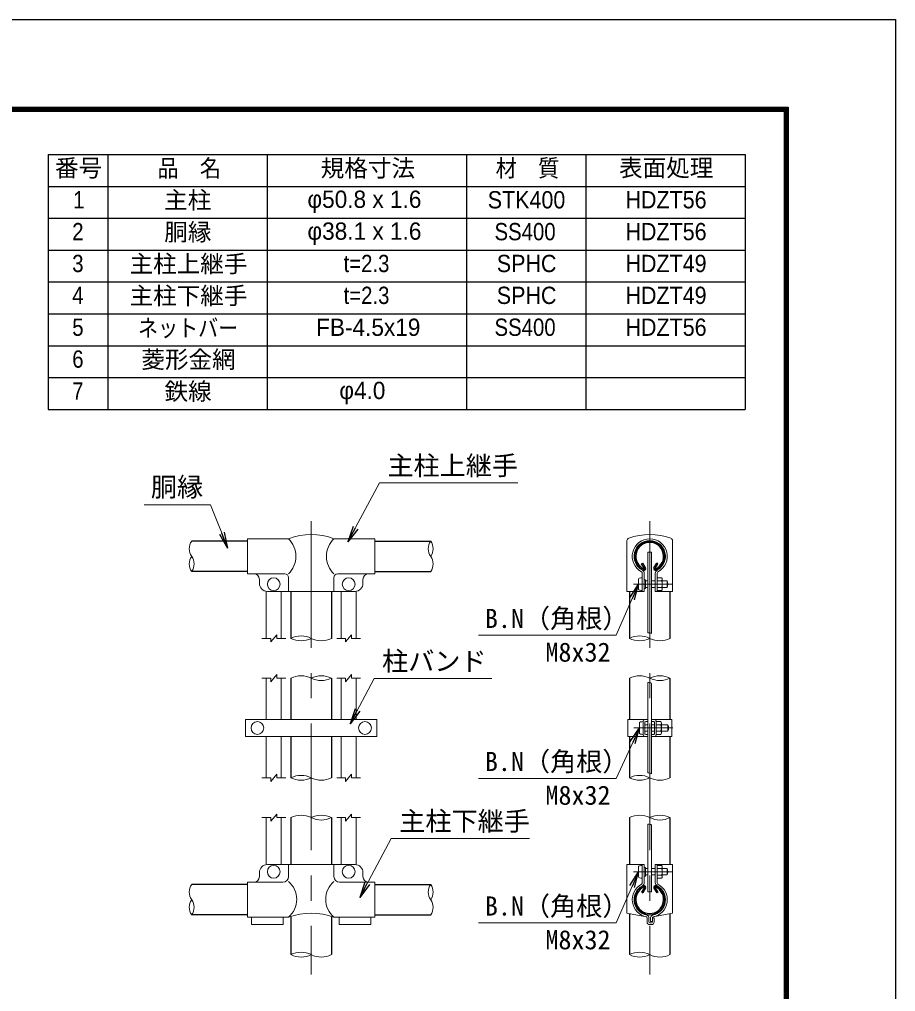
# Model space of a CAD drawing. Units: millimetres, scale not verified. Extents: x -4200 to 4200, y -2970 to 2970.
# Drawn here: x 2000 to 4200, y 530 to 2970 of the extents above; entities that cross this region are included whole.
import ezdxf
from ezdxf.enums import TextEntityAlignment as Align

# ---------------------------------------------------------------- set-up
doc = ezdxf.new("R2010")
doc.units = ezdxf.units.MM
doc.header["$LTSCALE"] = 10
doc.linetypes.add('USER1', pattern=[50.8, 31.75, -6.35, 6.35, -6.35])
for name, color, linetype, lineweight in [('0-1_D-BMK', 2, 'USER1', 13), ('0-2_D-STR1', 1, 'Continuous', 25), ('0-3_D-STR-DIM', 7, 'Continuous', 13), ('0-9_D-STR3', 3, 'Continuous', 13), ('0-B_D-STR-TXT', 7, 'Continuous', 13), ('0-C_D-TTL', 7, 'Continuous', 25), ('0-E_D-MTR-FRAM', 7, 'Continuous', 25)]:
    doc.layers.add(name, color=color, linetype=linetype, lineweight=lineweight)
doc.layers.add('0-4_0', color=7, linetype='Continuous')
doc.layers.add('0-D_D-MTR-TXT', color=7, linetype='Continuous')
doc.styles.add('ＭＳ ゴシック', font='')
doc.styles.add('ＭＳ Ｐゴシック', font='')
doc.styles.get('ＭＳ ゴシック').set_extended_font_data('MS Gothic')
doc.styles.get('ＭＳ Ｐゴシック').set_extended_font_data('MS PGothic')

# ---------------------------------------------------------------- blocks, each defined once
blk = doc.blocks.new('_Open')
at = {"layer": '0-4_0'}
blk.add_line((-10, 1.667), (0, 0), dxfattribs=at)
blk.add_lwpolyline([(-10, -1.667), (0, 0), (-10, 0)], dxfattribs=at)

msp = doc.modelspace()

# ---------------------------------------------------------------- linework, layer by layer
at = {"layer": '0-1_D-BMK'}
for p, q in [((2732.8, 1710.33), (2732.8, 572.33)), ((3582.8, 1710.33), (3582.8, 572.33)), ((3542.15, 1552.33), (3639.9, 1552.33)), ((3542.72, 1191.33), (3640.48, 1191.33)), ((3542.15, 830.33), (3639.9, 830.33))]:
    msp.add_line(p, q, dxfattribs=at)
at = {"layer": '0-2_D-STR1'}
for p, q in [((2572.8, 1660.33), (2432.8, 1660.33)), ((2892.8, 1660.33), (3032.8, 1660.33)), ((3562.44, 1603.73), (3565.21, 1605.33)), ((3569.45, 1591.57), (3562.44, 1603.73)), ((3572.23, 1593.17), (3565.21, 1605.33)), ((3593.37, 1593.17), (3600.39, 1605.33)), ((3596.15, 1591.57), (3603.17, 1603.73)), ((3603.17, 1603.73), (3600.39, 1605.33)), ((2572.8, 1584.13), (2432.8, 1584.13)), ((2892.8, 1584.13), (3032.8, 1584.13)), ((2682, 1534.33), (2682, 1416.33)), ((2783.6, 1534.33), (2783.6, 1416.33)), ((3532, 1534.33), (3532, 1416.33)), ((3633.6, 1534.33), (3633.6, 1416.33)), ((2682, 1316.33), (2682, 1212.32)), ((2783.6, 1316.33), (2783.6, 1212.32)), ((3532, 1316.33), (3532, 1212.33)), ((3633.6, 1316.33), (3633.6, 1212.33)), ((2682, 1170.32), (2682, 1066.33)), ((2783.6, 1170.32), (2783.6, 1066.33)), ((3532, 1170.33), (3532, 1066.33)), ((3633.6, 1170.33), (3633.6, 1066.33)), ((2682, 966.33), (2682, 848.33)), ((2783.6, 966.33), (2783.6, 848.33)), ((3532, 966.33), (3532, 848.33)), ((3633.6, 966.33), (3633.6, 848.33)), ((2572.8, 798.43), (2432.8, 798.43)), ((2892.8, 798.43), (3032.8, 798.43)), ((3569.45, 791.09), (3562.44, 778.94)), ((3572.23, 789.49), (3565.21, 777.33)), ((3593.37, 789.49), (3600.39, 777.33)), ((3596.15, 791.09), (3603.17, 778.94)), ((3562.44, 778.94), (3565.21, 777.33)), ((3603.17, 778.94), (3600.39, 777.33)), ((2572.8, 722.23), (2432.8, 722.23)), ((2682, 716.33), (2682, 622.33)), ((2783.6, 716.33), (2783.6, 622.33)), ((2892.8, 722.23), (3032.8, 722.23)), ((3532, 724.99), (3532, 622.33)), ((3633.6, 724.99), (3633.6, 622.33))]:
    msp.add_line(p, q, dxfattribs=at)
for centre, radius, start, end in [((3582.8, 1622.23), 38.1, 294.32478, 245.67522), ((3582.8, 1622.23), 34.89, 294.32478, 245.67522), ((3568.76, 1591.17), 4.01, 245.67522, 30), ((3568.76, 1591.17), 0.802, 245.67522, 30), ((3596.84, 1591.17), 4.01, 150, 294.32478), ((3596.84, 1591.17), 0.802, 150, 294.32478), ((3582.8, 760.43), 38.1, 114.32478, 65.67522), ((3582.8, 760.43), 34.89, 114.32478, 65.67522), ((3568.76, 791.5), 4.01, 330, 114.32478), ((3568.76, 791.5), 0.802, 330, 114.32478), ((3596.84, 791.5), 4.01, 65.67522, 210), ((3596.84, 791.5), 0.802, 65.67522, 210)]:
    msp.add_arc(centre, radius, start, end, dxfattribs=at)
at = {"layer": '0-3_D-STR-DIM'}
for p, q in [((2608.8, 1416.33), (2631.3, 1416.33)), ((2631.3, 1407.33), (2646.3, 1425.33)), ((2631.3, 1407.33), (2631.3, 1416.33)), ((2646.3, 1416.33), (2646.3, 1425.33)), ((2646.3, 1416.33), (2668.8, 1416.33)), ((2796.8, 1416.33), (2819.3, 1416.33)), ((2819.3, 1407.33), (2834.3, 1425.33)), ((2819.3, 1407.33), (2819.3, 1416.33)), ((2834.3, 1416.33), (2834.3, 1425.33)), ((2834.3, 1416.33), (2856.8, 1416.33)), ((2631.3, 1307.33), (2646.3, 1325.33)), ((2646.3, 1316.33), (2646.3, 1325.33)), ((2819.3, 1307.33), (2834.3, 1325.33)), ((2834.3, 1316.33), (2834.3, 1325.33)), ((2608.8, 1316.33), (2631.3, 1316.33)), ((2631.3, 1307.33), (2631.3, 1316.33)), ((2646.3, 1316.33), (2668.8, 1316.33)), ((2796.8, 1316.33), (2819.3, 1316.33)), ((2819.3, 1307.33), (2819.3, 1316.33)), ((2834.3, 1316.33), (2856.8, 1316.33)), ((2631.3, 1057.33), (2646.3, 1075.33)), ((2646.3, 1066.33), (2646.3, 1075.33)), ((2819.3, 1057.33), (2834.3, 1075.33)), ((2834.3, 1066.33), (2834.3, 1075.33)), ((2608.8, 1066.33), (2631.3, 1066.33)), ((2631.3, 1057.33), (2631.3, 1066.33)), ((2646.3, 1066.33), (2668.8, 1066.33)), ((2796.8, 1066.33), (2819.3, 1066.33)), ((2819.3, 1057.33), (2819.3, 1066.33)), ((2834.3, 1066.33), (2856.8, 1066.33)), ((2608.8, 966.33), (2631.3, 966.33)), ((2631.3, 957.33), (2646.3, 975.33)), ((2631.3, 957.33), (2631.3, 966.33)), ((2646.3, 966.33), (2646.3, 975.33)), ((2646.3, 966.33), (2668.8, 966.33)), ((2796.8, 966.33), (2819.3, 966.33)), ((2819.3, 957.33), (2834.3, 975.33)), ((2819.3, 957.33), (2819.3, 966.33)), ((2834.3, 966.33), (2834.3, 975.33)), ((2834.3, 966.33), (2856.8, 966.33))]:
    msp.add_line(p, q, dxfattribs=at)
for centre, radius, start, end in [((2460.04, 1641.28), 33.24, 145.03504, 214.96496), ((3060.04, 1641.28), 33.24, 145.03504, 214.96496), ((3005.56, 1641.28), 33.24, 325.03504, 34.96496), ((2460.04, 1603.18), 33.24, 145.03422, 214.96578), ((2405.56, 1603.18), 33.24, 325.03504, 34.96496), ((3005.56, 1603.18), 33.24, 325.03422, 34.96578), ((2707.4, 1365.57), 56.76, 63.4184, 116.5816), ((2707.4, 1467.1), 56.76, 243.4184, 296.5816), ((2758.2, 1467.1), 56.76, 243.4184, 296.5816), ((3557.4, 1365.57), 56.76, 63.4184, 116.5816), ((3557.4, 1467.1), 56.76, 243.4184, 296.5816), ((3579.84, 1415.27), 15.36, 60.95271, 95.76063), ((3608.2, 1467.1), 56.76, 243.4184, 296.5816), ((2707.4, 1265.57), 56.76, 63.4184, 116.5816), ((2758.2, 1265.57), 56.76, 63.4184, 116.5816), ((3557.4, 1265.57), 56.76, 63.4184, 116.5816), ((3608.2, 1265.57), 56.76, 63.4184, 116.5816), ((2758.2, 1367.1), 56.76, 243.4184, 296.5816), ((3579.84, 1290.01), 15.36, 60.95271, 95.76063), ((3608.2, 1367.1), 56.76, 243.4184, 296.5816), ((3579.84, 1063.07), 15.36, 60.95271, 95.76063), ((2707.4, 1015.57), 56.76, 63.4184, 116.5816), ((2707.4, 1117.1), 56.76, 243.4184, 296.5816), ((2758.2, 1117.1), 56.76, 243.4184, 296.5816), ((3557.4, 1015.57), 56.76, 63.4184, 116.5816), ((3557.4, 1117.1), 56.76, 243.4184, 296.5816), ((3608.2, 1117.1), 56.76, 243.4184, 296.5816), ((2707.4, 915.57), 56.76, 63.4184, 116.5816), ((2758.2, 915.57), 56.76, 63.4184, 116.5816), ((2758.2, 1017.1), 56.76, 243.4184, 296.5816), ((3557.4, 915.57), 56.76, 63.4184, 116.5816), ((3608.2, 915.57), 56.76, 63.4184, 116.5816), ((3608.2, 1017.1), 56.76, 243.4184, 296.5816), ((3579.84, 934.34), 15.36, 60.95271, 95.76063), ((2460.04, 779.38), 33.24, 145.03504, 214.96496), ((3060.04, 779.38), 33.24, 145.03504, 214.96496), ((3005.56, 779.38), 33.24, 325.03504, 34.96496), ((2460.04, 741.28), 33.24, 145.03422, 214.96578), ((2405.56, 741.28), 33.24, 325.03504, 34.96496), ((3005.56, 741.28), 33.24, 325.03422, 34.96578), ((2707.4, 571.57), 56.76, 63.4184, 116.5816), ((2707.4, 673.1), 56.76, 243.4184, 296.5816), ((2758.2, 673.1), 56.76, 243.4184, 296.5816), ((3557.4, 571.57), 56.76, 63.4184, 116.5816), ((3557.4, 673.1), 56.76, 243.4184, 296.5816), ((3608.2, 673.1), 56.76, 243.4184, 296.5816)]:
    msp.add_arc(centre, radius, start, end, dxfattribs=at)
at = {"layer": '0-9_D-STR3'}
for p, q in [((2572.8, 1666.33), (2572.8, 1578.33)), ((2572.8, 1666.33), (2675.7, 1666.33)), ((2789.9, 1666.33), (2892.8, 1666.33)), ((2892.8, 1666.33), (2892.8, 1578.33)), ((3639.9, 1661.71), (3639.9, 1534.33)), ((3578.3, 1632.33), (3587.3, 1632.33)), ((3578.3, 1632.33), (3578.3, 1430.56)), ((3587.3, 1632.33), (3587.3, 1428.7)), ((2572.8, 1578.33), (2666.3, 1578.33)), ((2602.8, 1564.33), (2602.8, 1554.33)), ((2675.7, 1568.93), (2675.7, 1534.33)), ((2789.9, 1568.93), (2789.9, 1534.33)), ((2799.3, 1578.33), (2892.8, 1578.33)), ((2862.8, 1564.33), (2862.8, 1554.33)), ((3554.6, 1565.33), (3554.6, 1539.33)), ((3564.2, 1579.99), (3564.2, 1534.33)), ((3568.8, 1579.99), (3568.8, 1534.33)), ((3572.2, 1562.97), (3568.8, 1562.97)), ((3572.2, 1562.97), (3572.2, 1541.7)), ((3596.8, 1579.99), (3596.8, 1534.33)), ((3601.4, 1579.99), (3601.4, 1534.33)), ((3612.4, 1568.53), (3601.4, 1568.53)), ((3614.4, 1564.16), (3614.4, 1540.26)), ((3572.2, 1541.7), (3568.8, 1541.7)), ((3572.2, 1560.33), (3578.3, 1560.33)), ((3572.2, 1544.33), (3578.3, 1544.33)), ((3587.3, 1560.33), (3596.8, 1560.33)), ((3587.3, 1544.33), (3596.8, 1544.33)), ((3612.4, 1560.43), (3601.4, 1560.43)), ((3612.4, 1544.23), (3601.4, 1544.23)), ((3614.4, 1560.33), (3626.2, 1560.33)), ((3614.4, 1544.33), (3626.2, 1544.33)), ((3626.2, 1560.33), (3626.2, 1544.33)), ((2619.8, 1534.33), (2619.8, 1416.33)), ((2622.8, 1534.33), (2842.8, 1534.33)), ((2657.8, 1534.33), (2657.8, 1416.33)), ((2807.8, 1534.33), (2807.8, 1416.33)), ((2845.8, 1534.33), (2845.8, 1416.33)), ((3596.8, 1534.33), (3639.9, 1534.33)), ((3612.4, 1536.13), (3601.4, 1536.13)), ((2619.8, 1316.33), (2619.8, 1212.32)), ((2657.8, 1316.33), (2657.8, 1212.32)), ((2807.8, 1316.33), (2807.8, 1212.32)), ((2845.8, 1316.33), (2845.8, 1212.32)), ((3578.3, 1305.29), (3578.3, 1078.36)), ((3587.3, 1303.43), (3587.3, 1076.5)), ((2567.8, 1212.32), (2567.8, 1170.32)), ((2897.8, 1212.32), (2567.8, 1212.32)), ((2897.8, 1212.32), (2897.8, 1170.32)), ((3556.7, 1204.33), (3556.7, 1178.33)), ((3566.3, 1208.33), (3566.3, 1174.33)), ((3566.3, 1207.33), (3566.3, 1175.33)), ((3566.3, 1203.73), (3566.3, 1178.93)), ((3570.9, 1205.73), (3570.9, 1176.93)), ((3570.9, 1199.33), (3578.3, 1199.33)), ((3578.3, 1207.73), (3572.9, 1207.73)), ((3587.3, 1207.73), (3592.7, 1207.73)), ((3587.3, 1199.33), (3594.7, 1199.33)), ((3594.7, 1205.73), (3594.7, 1176.93)), ((3599.3, 1208.33), (3599.3, 1174.33)), ((3610.3, 1207.53), (3599.3, 1207.53)), ((3610.3, 1199.43), (3599.3, 1199.43)), ((3612.3, 1203.16), (3612.3, 1179.26)), ((3612.3, 1199.33), (3628.3, 1199.33)), ((3628.3, 1199.33), (3628.3, 1183.33)), ((3570.9, 1183.33), (3578.3, 1183.33)), ((3578.3, 1174.93), (3572.9, 1174.93)), ((3587.3, 1183.33), (3594.7, 1183.33)), ((3587.3, 1174.93), (3592.7, 1174.93)), ((3610.3, 1183.23), (3599.3, 1183.23)), ((3610.3, 1175.13), (3599.3, 1175.13)), ((3612.3, 1183.33), (3628.3, 1183.33)), ((2897.8, 1170.32), (2567.8, 1170.32)), ((2619.8, 1170.32), (2619.8, 1066.33)), ((2657.8, 1170.32), (2657.8, 1066.33)), ((2807.8, 1170.32), (2807.8, 1066.33)), ((2845.8, 1170.32), (2845.8, 1066.33)), ((3578.3, 1170.33), (3527.4, 1170.33)), ((3587.3, 1170.33), (3638.2, 1170.33)), ((2619.8, 966.33), (2619.8, 848.11)), ((2657.8, 966.33), (2657.8, 848.33)), ((2807.8, 966.33), (2807.8, 848.33)), ((2845.8, 966.33), (2845.8, 848.11)), ((3578.3, 780.33), (3578.3, 949.63)), ((3587.3, 780.33), (3587.3, 947.77)), ((2622.8, 848.33), (2842.8, 848.33)), ((2675.7, 848.33), (2675.7, 818.33)), ((2789.9, 848.33), (2789.9, 818.33)), ((3525.7, 848.33), (3525.7, 726.16)), ((3525.7, 848.33), (3568.8, 848.33)), ((3554.6, 843.33), (3554.6, 817.33)), ((3564.2, 848.33), (3564.2, 802.68)), ((3568.8, 848.33), (3568.8, 802.68)), ((3572.2, 840.97), (3568.8, 840.97)), ((3572.2, 840.97), (3572.2, 819.7)), ((3572.2, 838.33), (3578.3, 838.33)), ((3587.3, 838.33), (3596.8, 838.33)), ((3596.8, 848.33), (3596.8, 802.68)), ((3596.8, 848.33), (3639.9, 848.33)), ((3601.4, 848.33), (3601.4, 802.68)), ((3612.4, 846.53), (3601.4, 846.53)), ((3612.4, 838.43), (3601.4, 838.43)), ((3614.4, 842.16), (3614.4, 818.26)), ((3614.4, 838.33), (3626.2, 838.33)), ((3626.2, 838.33), (3626.2, 822.33)), ((3639.9, 848.33), (3639.9, 726.16)), ((2602.8, 828.33), (2602.8, 818.33)), ((2862.8, 828.33), (2862.8, 818.33)), ((3572.2, 819.7), (3568.8, 819.7)), ((3572.2, 822.33), (3578.3, 822.33)), ((3587.3, 822.33), (3596.8, 822.33)), ((3612.4, 822.23), (3601.4, 822.23)), ((3612.4, 814.13), (3601.4, 814.13)), ((3614.4, 822.33), (3626.2, 822.33)), ((2572.8, 804.33), (2572.8, 716.33)), ((2661.7, 804.33), (2572.8, 804.33)), ((2892.8, 804.33), (2803.9, 804.33)), ((2892.8, 804.33), (2892.8, 716.33)), ((3578.3, 780.33), (3587.3, 780.33)), ((2675.7, 716.33), (2572.8, 716.33)), ((2582.8, 716.33), (2582.8, 697.73)), ((2662.8, 716.33), (2662.8, 697.73)), ((2892.8, 716.33), (2789.9, 716.33)), ((2802.8, 716.33), (2802.8, 697.73)), ((2882.8, 716.33), (2882.8, 697.73)), ((3525.7, 726.16), (3574.58, 717.11)), ((3576.2, 715.14), (3576.2, 704.33)), ((3580.8, 715.14), (3580.8, 704.33)), ((3584.8, 715.14), (3584.8, 705.33)), ((3589.4, 715.14), (3589.4, 704.33)), ((3589.4, 715.14), (3594, 715.14)), ((3639.9, 726.16), (3591.03, 717.11)), ((3594, 715.14), (3594, 704.33)), ((2662.8, 697.73), (2582.8, 697.73)), ((2882.8, 697.73), (2802.8, 697.73)), ((3582.8, 702.33), (3587.4, 702.33)), ((3582.8, 697.73), (3587.4, 697.73)), ((3584.8, 705.33), (3589.4, 705.33))]:
    msp.add_line(p, q, dxfattribs=at)
for points in [[(3525.7, 1661.72), (3525.7, 1534.33), (3568.8, 1534.33)], [(3578.3, 1212.33), (3527.4, 1212.33), (3527.4, 1170.33)], [(3587.3, 1212.33), (3638.2, 1212.33), (3638.2, 1170.33)]]:
    msp.add_lwpolyline(points, dxfattribs=at)
for centre in [(2638.8, 1552.33), (2826.8, 1552.33), (2597.8, 1191.32), (2867.8, 1191.32), (2638.8, 830.33), (2826.8, 830.33)]:
    msp.add_circle(centre, 16, dxfattribs=at)
for centre, radius, start, end in [((2732.8, 1516.87), 160, 69.0916, 110.9084), ((2633.19, 1622.33), 61.18, 314.01503, 45.98497), ((2832.41, 1622.33), 61.18, 134.01503, 225.98497), ((3532.3, 1661.72), 6.6, 109.21688, 180), ((3582.79, 1516.87), 160, 70.77586, 109.21688), ((3582.8, 1622.33), 44, 298.0884, 241.9116), ((3582.8, 1622.33), 39.4, 298.0884, 241.9116), ((3633.3, 1661.71), 6.6, 0, 70.77586), ((3560.2, 1579.99), 8.6, 0, 61.9116), ((3605.4, 1579.99), 8.6, 118.0884, 180), ((2588.8, 1564.33), 14, 0, 90), ((2666.3, 1568.93), 9.4, 0, 90), ((2799.3, 1568.93), 9.4, 90, 180), ((2876.8, 1564.33), 14, 90, 180), ((3560.2, 1579.99), 4, 0, 61.9116), ((3605.4, 1579.99), 4, 118.0884, 180), ((3609.33, 1564.48), 5.08, 307.21089, 52.78911), ((2622.8, 1554.33), 20, 180, 270), ((2842.8, 1554.33), 20, 270, 0), ((3597, 1552.33), 17.4, 332.26063, 27.73937), ((3609.3, 1540.18), 5.1, 307.42505, 52.57495), ((3611.2, 1552.33), 17, 331.92751, 28.07249), ((3570.3, 1208.33), 4, 90, 180), ((3572.9, 1205.73), 2, 90, 180), ((3592.7, 1205.73), 2, 0, 90), ((3595.3, 1208.33), 4, 0, 90), ((3594.9, 1191.33), 17.4, 332.26063, 27.73937), ((3607.23, 1203.48), 5.08, 307.21089, 52.78911), ((3613.3, 1191.33), 17, 331.92751, 28.07249), ((3570.3, 1174.33), 4, 180, 270), ((3572.9, 1176.93), 2, 180, 270), ((3592.7, 1176.93), 2, 270, 0), ((3595.3, 1174.33), 4, 270, 0), ((3607.2, 1179.18), 5.1, 307.42505, 52.57495), ((2622.8, 828.33), 20, 90, 180), ((2842.8, 828.33), 20, 0, 90), ((3597, 830.33), 17.4, 332.26063, 27.73937), ((3609.33, 842.48), 5.08, 307.21089, 52.78911), ((3611.2, 830.33), 17, 331.92751, 28.07249), ((2588.8, 818.33), 14, 270, 0), ((2661.7, 818.33), 14, 270, 0), ((2637.45, 761.21), 58.97, 310.4464, 49.5536), ((2828.16, 761.21), 58.97, 130.4464, 229.5536), ((2803.9, 818.33), 14, 180, 270), ((2876.8, 818.33), 14, 180, 270), ((3609.3, 818.18), 5.1, 307.42505, 52.57495), ((3582.8, 760.33), 44, 118.0884, 259.22478), ((3582.8, 760.33), 39.4, 118.0884, 259.22478), ((3560.2, 802.68), 4, 298.0884, 0), ((3560.2, 802.68), 8.6, 298.0884, 0), ((3582.8, 760.33), 39.4, 280.77522, 61.9116), ((3582.8, 760.33), 44, 280.77522, 61.9116), ((3605.4, 802.68), 8.6, 180, 241.9116), ((3605.4, 802.68), 4, 180, 241.9116), ((2732.8, 555.36), 170.8, 70.46947, 109.53053), ((3574.2, 715.14), 2, 0, 79.22478), ((3574.2, 715.14), 6.6, 0, 79.22478), ((3591.4, 715.14), 6.6, 100.77522, 180), ((3591.4, 715.14), 2, 100.77522, 180), ((3582.8, 704.33), 6.6, 180, 270), ((3582.8, 704.33), 2, 180, 270), ((3587.4, 704.33), 6.6, 270, 0), ((3587.4, 704.33), 2, 270, 0)]:
    msp.add_arc(centre, radius, start, end, dxfattribs=at)
for centre, start_param, end_param in [((3564.2, 1565.33), 1.5707963, 3.1415927), ((3564.2, 1539.33), 3.1415927, 4.712389), ((3566.3, 1204.33), 1.5707963, 3.1415927), ((3566.3, 1178.33), 3.1415927, 4.712389), ((3564.2, 843.33), 1.5707963, 3.1415927), ((3564.2, 817.33), 3.1415927, 4.712389)]:
    msp.add_ellipse(centre, major_axis=(9.6, 0), ratio=0.3125, start_param=start_param, end_param=end_param, dxfattribs=at)
at = {"layer": '0-B_D-STR-TXT'}
for points in [[(3251.5, 1806.34), (2904.24, 1806.34), (2825.75, 1660.34)], [(2313.34, 1751.71), (2480.37, 1751.71), (2522.35, 1644.84)], [(3152.59, 1424), (3498.66, 1424), (3553.8, 1550.5)], [(3186.39, 1315.46), (2890.83, 1315.46), (2831.27, 1203.12)], [(3152.59, 1064.82), (3498.66, 1064.82), (3555.87, 1189.52)], [(3281.25, 913.76), (2933.99, 913.76), (2855.5, 767.76)], [(3152.59, 702), (3498.66, 702), (3553.8, 828.5)]]:
    msp.add_lwpolyline(points, dxfattribs=at)
at = {"layer": '0-C_D-TTL', "color": 2}
msp.add_lwpolyline([(-4200, 2970), (4200, 2970), (4200, -2970), (-4200, -2970)], close=True, dxfattribs=at)
at = {"layer": '0-C_D-TTL'}
for points in [[(-3930, 2750), (3930, 2750), (3930, -2750), (-3930, -2750)], [(-3927.5, 2747.5), (3927.5, 2747.5), (3927.5, -2747.5), (-3927.5, -2747.5)], [(-3925, 2745), (3925, 2745), (3925, -2745), (-3925, -2745)], [(-3922.5, 2742.5), (3922.5, 2742.5), (3922.5, -2742.5), (-3922.5, -2742.5)], [(-3920, 2740), (3920, 2740), (3920, -2740), (-3920, -2740)]]:
    msp.add_lwpolyline(points, close=True, dxfattribs=at)
at = {"layer": '0-E_D-MTR-FRAM'}
for p, q in [((2072.39, 2631.05), (3822.39, 2631.05)), ((2072.39, 2631.05), (2072.39, 1991.05)), ((2222.39, 2631.05), (2222.39, 1991.05)), ((2622.39, 2631.05), (2622.39, 1991.05)), ((3122.39, 2631.05), (3122.39, 1991.05)), ((3422.39, 2631.05), (3422.39, 1991.05)), ((3822.39, 2631.05), (3822.39, 1991.05)), ((2072.39, 2551.05), (3822.39, 2551.05)), ((2072.39, 2471.05), (3822.39, 2471.05)), ((2072.39, 2391.05), (3822.39, 2391.05)), ((2072.39, 2311.05), (3822.39, 2311.05)), ((2072.39, 2231.05), (3822.39, 2231.05)), ((2072.39, 2151.05), (3822.39, 2151.05)), ((2072.39, 2071.05), (3822.39, 2071.05)), ((2072.39, 1991.05), (3822.39, 1991.05))]:
    msp.add_line(p, q, dxfattribs=at)

# ---------------------------------------------------------------- block references
at = {"layer": '0-B_D-STR-TXT', "xscale": 4, "yscale": 4}
for p, rotation in [((2824.81, 1658.58), 241.73951), ((2523.08, 1642.98), 291.44911), ((3554.6, 1552.33), 66.44646), ((2830.34, 1201.36), 242.07069), ((3556.7, 1191.33), 65.35483), ((3554.6, 830.33), 66.44646), ((2854.56, 765.99), 241.73951)]:
    msp.add_blockref('_Open', p, dxfattribs=dict(at, rotation=rotation))

# ---------------------------------------------------------------- texts
at = {"layer": '0-B_D-STR-TXT', "style": 'ＭＳ ゴシック'}
for s, p in [('主柱上継手', (2924.17, 1811.53)), ('胴縁', (2330.27, 1758)), ('B.N（角根）', (3168.83, 1427.93)), ('M8x32', (3320.91, 1343.35)), ('柱バンド', (2910.75, 1320.64)), ('B.N（角根）', (3168.83, 1068.75)), ('M8x32', (3320.91, 984.17)), ('主柱下継手', (2953.92, 918.95)), ('B.N（角根）', (3168.83, 705.93)), ('M8x32', (3320.91, 621.35))]:
    msp.add_text(s, height=48.09, dxfattribs=at).set_placement(p, align=Align.BOTTOM_LEFT)
at = {"layer": '0-D_D-MTR-TXT', "style": 'ＭＳ Ｐゴシック'}
for s, height, p in [('番号', 43.4, (2089.59, 2562.37)), ('規格寸法', 43.4, (2756.75, 2562.05)), ('表面処理', 43.4, (3505.73, 2562.71)), ('主柱', 43.4, (2363.55, 2481.93)), ('φ50.8 x 1.6', 43.4, (2723.39, 2483.97)), ('胴縁', 43.4, (2363.87, 2401.71)), ('φ38.1 x 1.6', 43.4, (2723.39, 2403.97)), ('主柱上継手', 43.4, (2276.65, 2321.81)), ('主柱下継手', 43.4, (2276.65, 2241.81)), ('FB-4.5x19', 43.38, (2745.17, 2162.61)), ('菱形金網', 43.4, (2306.41, 2081.81)), ('鉄線', 43.4, (2364.45, 2001.69)), ('φ4.0', 43.38, (2803.45, 2003.97))]:
    msp.add_text(s, height=height, dxfattribs=at).set_placement(p, align=Align.BOTTOM_LEFT)
for s, height, width, p in [('品\u3000名', 43.4, 0.9, (2346.73, 2561.81)), ('材\u3000質', 43.4, 0.9, (3195.83, 2562.25)), ('1', 43.4, 0.9, (2135.25, 2482.61)), ('STK400', 43.38, 0.95, (3176.05, 2482.61)), ('HDZT56', 43.4, 0.95, (3521.75, 2482.71)), ('2', 43.4, 0.9, (2132.85, 2402.71)), ('SS400', 43.4, 0.9, (3193.09, 2402.61)), ('HDZT56', 43.4, 0.95, (3521.75, 2402.71)), ('3', 43.4, 0.9, (2132.85, 2322.71)), ('t=2.3', 43.4, 0.9, (2814.13, 2322.71)), ('SPHC', 43.38, 0.95, (3198.79, 2322.71)), ('HDZT49', 43.4, 0.95, (3521.75, 2322.71)), ('4', 43.4, 0.9, (2132.73, 2242.71)), ('t=2.3', 43.4, 0.9, (2814.13, 2242.71)), ('SPHC', 43.38, 0.95, (3198.79, 2242.71)), ('HDZT49', 43.4, 0.95, (3521.75, 2242.71)), ('ネットバー', 43.38, 0.85, (2297.99, 2160.79)), ('5', 43.4, 0.9, (2132.85, 2162.71)), ('SS400', 43.4, 0.9, (3193.09, 2162.61)), ('HDZT56', 43.4, 0.95, (3521.75, 2162.71)), ('6', 43.4, 0.9, (2132.85, 2082.71)), ('7', 43.4, 0.9, (2132.73, 2002.71))]:
    msp.add_text(s, height=height, dxfattribs=dict(at, width=width)).set_placement(p, align=Align.BOTTOM_LEFT)

doc.saveas('drawing.dxf')
